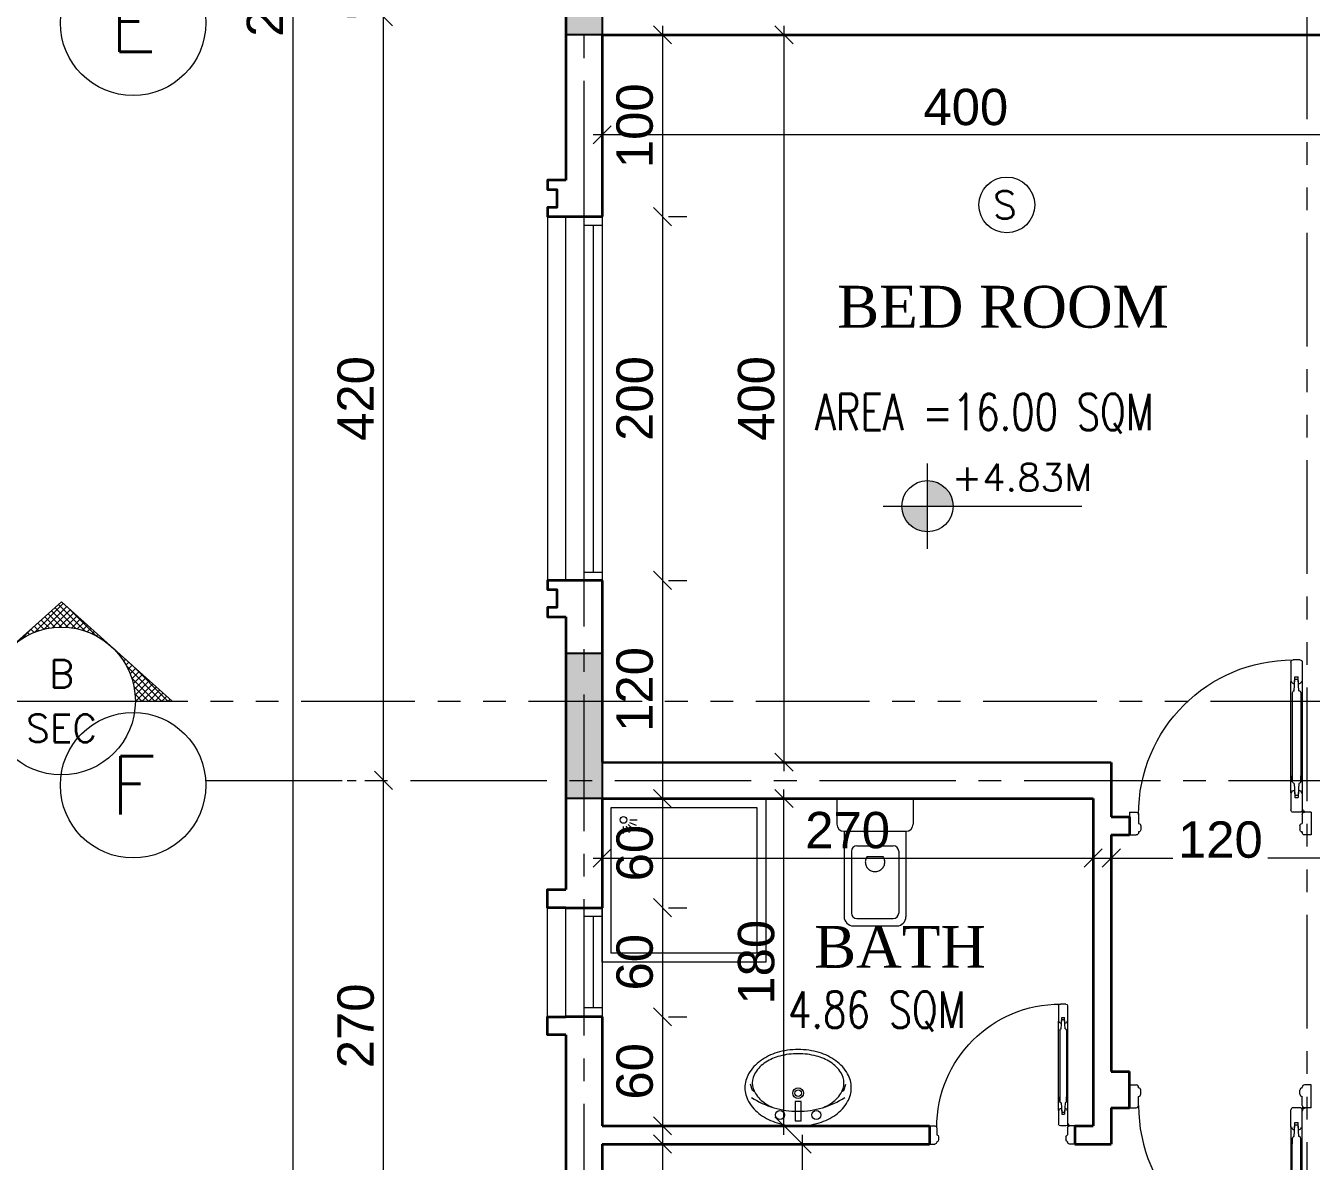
# Model space of a CAD drawing. Header units: millimetres. Extents: x -11627 to -10952, y 10244 to 10588.
# Drawn here: x -11324.78 to -11317.71, y 10454.83 to 10461.08 of the extents above; entities that cross this region are included whole.
import ezdxf
from ezdxf.enums import TextEntityAlignment as Align

# ---------------------------------------------------------------- set-up
doc = ezdxf.new("R2010")
doc.units = ezdxf.units.MM
doc.header["$PDMODE"] = 35
for name, pattern in [('DOT', [0.25, 0, -0.25]), ('GROUND FLOOR XREF - option 3$0$FATHER FR$0$CENTER2', [1.125, 0.75, -0.125, 0.125, -0.125]), ('PHANTOM2', [1.25, 0.625, -0.125, 0.125, -0.125, 0.125, -0.125])]:
    doc.linetypes.add(name, pattern=pattern)
doc.layers.get('0').update_dxf_attribs({"lineweight": 5})
doc.layers.get('DEFPOINTS').update_dxf_attribs({"lineweight": 5})
for name, color, linetype, lineweight in [('A-AXIS LINE', 8, 'GROUND FLOOR XREF - option 3$0$FATHER FR$0$CENTER2', 0), ('A-AXIS TEXT', 54, 'Continuous', 9), ('A-GEN DIMS INTERNAL', 86, 'Continuous', 5), ('A-LEVEL TAG', 23, 'Continuous', 9), ('A-TEXT', 3, 'Continuous', 13), ('CIRCLE', 57, 'Continuous', 5), ('DIM IN', 191, 'Continuous', 5), ('DOORS', 30, 'Continuous', 9), ('FIRE', 2, 'Continuous', 5), ('S-COL HATCH', 5, 'Continuous', 15), ('SANIT', 241, 'Continuous', 0), ('SECTION', 3, 'PHANTOM2', 5), ('SYMBOLS LEVEL', 233, 'Continuous', 5), ('text1', 32, 'Continuous', 9), ('WALLS', 4, 'Continuous', 35), ('Window', 57, 'Continuous', 13)]:
    doc.layers.add(name, color=color, linetype=linetype, lineweight=lineweight)
for name, color, linetype in [('A-SECTION LINE', 230, 'GROUND FLOOR XREF - option 3$0$FATHER FR$0$CENTER2'), ('CivilDefense', 2, 'Continuous'), ('col1', 6, 'Continuous')]:
    doc.layers.add(name, color=color, linetype=linetype)
doc.styles.add('Axis-Circle', font='ROMANS.shx', dxfattribs={"height": 0.4})
doc.styles.add('GROUND FLOOR XREF - option 3$0$STYLE1', font='arial.ttf', dxfattribs={"height": 0.2})
doc.styles.add('ROMANS', font='romans.shx', dxfattribs={"width": 0.85})
doc.styles.add('Section-Numbers', font='ROMANS.shx', dxfattribs={"height": 0.1875})
doc.styles.add('SIMPLEX', font='romans.shx', dxfattribs={"width": 0.75})
doc.styles.add('STYLE2', font='times.ttf', dxfattribs={"height": 0.25})
doc.styles.add('T20-200', font='ROMANS.SHX', dxfattribs={"height": 0.4})
doc.dimstyles.new('DIM 100', dxfattribs={"dimtxt": 0.2, "dimasz": 0.1, "dimexe": 0.15, "dimexo": 0.2, "dimgap": 0.05, "dimtad": 1, "dimdec": 0, "dimlfac": 100, "dimzin": 1, "dimdsep": 46, "dimtxsty": 'GROUND FLOOR XREF - option 3$0$STYLE1', "dimblk": 'OBLIQUE', "dimcen": 0.02, "dimdle": 0.05, "dimclrd": 256, "dimclre": 6, "dimclrt": 3, "dimadec": 1, "dimazin": 0, "dimtfac": 0.9, "dimtdec": 0, "dimtix": 1, "dimtofl": 0, "dimtmove": 2, "dimatfit": 3, "dimldrblk": 'ARCHTICK', "dimfxl": 1, "dimtolj": 1, "dimtzin": 12, "dimlwd": -1, "dimlwe": -1, "dimarcsym": 0})

# ---------------------------------------------------------------- blocks, each defined once
blk = doc.blocks.new('_Oblique')
at = {"color": 0, "linetype": 'ByBlock', "lineweight": -2}
blk.add_line((-0.5, -0.5), (0.5, 0.5), dxfattribs=at)
blk = doc.blocks.new('*D1030')
at = {"layer": 'A-GEN DIMS INTERNAL', "transparency": 16777216}
blk.add_line((-11320.5061, 10454.9756), (-11320.5061, 10450.3756), dxfattribs=at)
at = {"layer": 'A-GEN DIMS INTERNAL', "color": 6, "linetype": 'DOT', "transparency": 16777216}
for p, q in [((-11321.2311, 10454.9256), (-11320.3561, 10454.9256)), ((-11321.7061, 10450.4256), (-11320.3561, 10450.4256))]:
    blk.add_line(p, q, dxfattribs=at)
at = {"layer": 'DEFPOINTS', "color": 0, "transparency": 16777216}
for p in [(-11321.4311, 10454.9256), (-11321.9061, 10450.4256), (-11320.5061, 10450.4256)]:
    blk.add_point(p, dxfattribs=at)
at = {"layer": 'A-GEN DIMS INTERNAL', "transparency": 16777216, "xscale": 0.1, "yscale": 0.1, "zscale": 0.1}
for p, rotation in [((-11320.5061, 10454.9256), 90), ((-11320.5061, 10450.4256), 270)]:
    blk.add_blockref('_Oblique', p, dxfattribs=dict(at, rotation=rotation))
at = {"layer": 'A-GEN DIMS INTERNAL', "color": 3, "transparency": 16777216, "insert": (-11320.6582, 10452.6756), "char_height": 0.2, "attachment_point": 5, "rotation": 90, "style": 'GROUND FLOOR XREF - option 3$0$STYLE1'}
blk.add_mtext('\\A1;450', dxfattribs=at)
blk = doc.blocks.new('_ArchTick')
at = {"color": 0, "linetype": 'ByBlock', "const_width": 0.15}
blk.add_lwpolyline([(-0.5, -0.5), (0.5, 0.5)], dxfattribs=at)
blk = doc.blocks.new('D-P-10-80')
at = {"color": 0}
for p, q in [((0.04, 0.76), (0.04, 0.6753)), ((0.05, 0.77), (0.08, 0.77)), ((0.09, 0.76), (0.09, 0.6753)), ((0.0542, 0.6339), (0.0577, 0.6853)), ((0.0559, 0.6657), (0.0578, 0.6953)), ((0.0723, 0.6853), (0.0577, 0.6853)), ((0.0722, 0.6953), (0.0578, 0.6953)), ((0.0741, 0.6657), (0.0722, 0.6953)), ((0.0758, 0.6339), (0.0723, 0.6853)), ((0.043, 0.6753), (0.04, 0.6753)), ((0.04, 0.6753), (0.04, 0.1853)), ((0.0462, 0.6273), (0.0462, 0.2333)), ((0.0477, 0.6273), (0.0462, 0.6273)), ((0.0823, 0.6273), (0.0837, 0.6273)), ((0.0837, 0.6273), (0.0837, 0.2333)), ((0.087, 0.6753), (0.09, 0.6753)), ((0.09, 0.1853), (0.09, 0.6753)), ((0.0462, 0.2333), (0.0462, 0.2594)), ((0.0477, 0.2333), (0.0462, 0.2333)), ((0.0542, 0.2267), (0.0577, 0.1753)), ((0.0758, 0.2267), (0.0723, 0.1753)), ((0.0823, 0.2333), (0.0837, 0.2333)), ((0.0837, 0.2333), (0.0837, 0.2594)), ((0.043, 0.1853), (0.04, 0.1853)), ((0.04, 0.1853), (0.04, 0.11)), ((0.0559, 0.1949), (0.0578, 0.1653)), ((0.0723, 0.1753), (0.0577, 0.1753)), ((0.0741, 0.1949), (0.0722, 0.1653)), ((0.087, 0.1853), (0.09, 0.1853)), ((0.09, 0.1853), (0.09, 0.11)), ((0.0722, 0.1653), (0.0578, 0.1653)), ((0, 0.1), (0.03, 0.1)), ((0, 0.1), (0, 0)), ((0.0275, 0.1015), (0.0275, 0.101)), ((0.0285, 0.1025), (0.0365, 0.1025)), ((0.0285, 0.1), (0.0375, 0.1)), ((0.0332, 0.1025), (0.0355, 0.1025)), ((0.0365, 0.1025), (0.0348, 0.1025)), ((0.0375, 0.1115), (0.0375, 0.1035)), ((0.0375, 0.1045), (0.0375, 0.1035)), ((0.0418, 0.1025), (0.0375, 0.1025)), ((0.0375, 0.1025), (0.0375, 0.0981)), ((0.0385, 0.1125), (0.039, 0.1125)), ((0.04, 0.1115), (0.04, 0.1025)), ((0.04, 0.09), (0.04, 0.05)), ((0.05, 0.1), (0.08, 0.1)), ((0.76, 0.09), (0.76, 0.05)), ((0.8, 0.1), (0.77, 0.1)), ((0.8, 0.1), (0.8, 0)), ((0, 0), (0.03, 0)), ((0.04, 0.05), (0.04, 0.05)), ((0.04, 0.013), (0.04, 0.01)), ((0.05, 0.04), (0.05, 0.023)), ((0.75, 0.04), (0.75, 0.023)), ((0.76, 0.05), (0.76, 0.05)), ((0.76, 0.013), (0.76, 0.01)), ((0.8, 0), (0.77, 0))]:
    blk.add_line(p, q, dxfattribs=at)
for radius in [0.00367, 0.00201]:
    blk.add_circle((0.0375, 0.1025), radius, dxfattribs=at)
for centre, radius, start, end in [((0.05, 0.76), 0.01, 90, 180), ((0.08, 0.76), 0.01, 0, 90), ((0.08, 0.09), 0.68, 0, 90), ((0.053, 0.6753), 0.01, 180, 286.6378), ((0.0542, 0.6273), 0.00659, 89.3814, 180.0004), ((0.077, 0.6753), 0.01, 253.3622, 0), ((0.0757, 0.6273), 0.00659, 359.9999, 90.6186), ((0.0542, 0.2333), 0.00659, 179.9996, 270.6186), ((0.0757, 0.2333), 0.00659, 269.3814, 0.0001), ((0.053, 0.1853), 0.01, 73.3622, 180), ((0.077, 0.1853), 0.01, 0, 106.6378), ((0.0285, 0.1015), 0.001, 90, 180), ((0.0285, 0.101), 0.001, 180, 270), ((0.03, 0.09), 0.01, 0, 90), ((0.0365, 0.1035), 0.001, 270, 0), ((0.0385, 0.1115), 0.001, 90, 180), ((0.0375, 0.1025), 0.0025, 270, 0), ((0.039, 0.1115), 0.001, 0, 90), ((0.05, 0.11), 0.01, 180, 270), ((0.08, 0.11), 0.01, 270, 0), ((0.77, 0.09), 0.01, 90, 180), ((0.03, 0.01), 0.01, 270, 0), ((0.04, 0.04), 0.01, 0, 90), ((0.04, 0.023), 0.01, 270, 0), ((0.76, 0.04), 0.01, 90, 180), ((0.76, 0.023), 0.01, 180, 270), ((0.77, 0.01), 0.01, 180, 270)]:
    blk.add_arc(centre, radius, start, end, dxfattribs=at)
blk = doc.blocks.new('*D1037')
at = {"layer": 'A-GEN DIMS INTERNAL', "transparency": 16777216}
blk.add_line((-11320.6061, 10454.9756), (-11320.6061, 10456.8756), dxfattribs=at)
at = {"layer": 'A-GEN DIMS INTERNAL', "color": 6, "linetype": 'DOT', "transparency": 16777216}
for p, q in [((-11320.8061, 10456.8256), (-11320.7561, 10456.8256)), ((-11320.8061, 10455.0256), (-11320.7561, 10455.0256))]:
    blk.add_line(p, q, dxfattribs=at)
at = {"layer": 'DEFPOINTS', "color": 0, "transparency": 16777216}
for p in [(-11320.6061, 10456.8256), (-11320.6061, 10456.8256), (-11320.6061, 10455.0256)]:
    blk.add_point(p, dxfattribs=at)
at = {"layer": 'A-GEN DIMS INTERNAL', "transparency": 16777216, "xscale": 0.1, "yscale": 0.1, "zscale": 0.1}
for p, rotation in [((-11320.6061, 10456.8256), 90), ((-11320.6061, 10455.0256), 270)]:
    blk.add_blockref('_Oblique', p, dxfattribs=dict(at, rotation=rotation))
at = {"layer": 'A-GEN DIMS INTERNAL', "color": 3, "transparency": 16777216, "insert": (-11320.7582, 10455.9256), "char_height": 0.2, "attachment_point": 5, "rotation": 90, "style": 'GROUND FLOOR XREF - option 3$0$STYLE1'}
blk.add_mtext('\\A1;180', dxfattribs=at)
blk = doc.blocks.new('*D1038')
at = {"layer": 'A-GEN DIMS INTERNAL', "transparency": 16777216}
blk.add_line((-11321.6561, 10456.4987), (-11318.8561, 10456.4987), dxfattribs=at)
at = {"layer": 'A-GEN DIMS INTERNAL', "color": 6, "linetype": 'DOT', "transparency": 16777216}
for p, q in [((-11321.6061, 10456.3661), (-11321.6061, 10456.3487)), ((-11318.9061, 10456.3661), (-11318.9061, 10456.3487))]:
    blk.add_line(p, q, dxfattribs=at)
at = {"layer": 'DEFPOINTS', "color": 0, "transparency": 16777216}
for p in [(-11321.6061, 10456.5661), (-11318.9061, 10456.5661), (-11318.9061, 10456.4987)]:
    blk.add_point(p, dxfattribs=at)
at = {"layer": 'A-GEN DIMS INTERNAL', "transparency": 16777216, "xscale": 0.1, "yscale": 0.1, "zscale": 0.1, "rotation": 180}
blk.add_blockref('_Oblique', (-11321.6061, 10456.4987), dxfattribs=at)
at = {"layer": 'A-GEN DIMS INTERNAL', "transparency": 16777216, "xscale": 0.1, "yscale": 0.1, "zscale": 0.1}
blk.add_blockref('_Oblique', (-11318.9061, 10456.4987), dxfattribs=at)
at = {"layer": 'A-GEN DIMS INTERNAL', "color": 3, "transparency": 16777216, "insert": (-11320.2561, 10456.6509), "char_height": 0.2, "attachment_point": 5, "style": 'GROUND FLOOR XREF - option 3$0$STYLE1'}
blk.add_mtext('\\A1;270', dxfattribs=at)
blk = doc.blocks.new('A$C29A4714D')
at = {"layer": 'SYMBOLS LEVEL'}
for p, q in [((-0.21, 0), (-0.21, -0.14)), ((-0.21, 0), (0.21, 0)), ((0.21, 0), (0.21, -0.14)), ((-0.17, -0.18), (0.17, -0.18)), ((-0.17, -0.18), (-0.17, -0.65)), ((0.17, -0.18), (0.17, -0.65)), ((-0.1, -0.26), (0.1, -0.26)), ((-0.13, -0.29), (-0.13, -0.63)), ((-0.0439, -0.3185), (0.0439, -0.3185)), ((0.13, -0.29), (0.13, -0.63)), ((-0.12, -0.7), (0.12, -0.7)), ((-0.1, -0.66), (0.1, -0.66))]:
    blk.add_line(p, q, dxfattribs=at)
blk.add_lwpolyline([(-0.0439, -0.3185, 0.054167), (-0.0494, -0.3285, 0.099427), (-0.0535, -0.3488, 0.099427), (-0.0494, -0.369, 0.098874), (-0.0378, -0.3862, 0.098102), (-0.0205, -0.3977, 0.097563), (0, -0.4017, 0.097563), (0.0205, -0.3977, 0.098102), (0.0378, -0.3862, 0.098874), (0.0494, -0.369, 0.099427), (0.0535, -0.3488, 0.099427), (0.0494, -0.3285, 0.054167), (0.0439, -0.3185, 0.098102)], format="xyb", dxfattribs=at)
for centre, radius, start, end in [((-0.17, -0.14), 0.04, 180, 270), ((0.17, -0.14), 0.04, 270, 0), ((-0.1, -0.29), 0.03, 90, 180), ((0.1, -0.29), 0.03, 0, 90), ((-0.1, -0.63), 0.03, 180, 270), ((0.1, -0.63), 0.03, 270, 0), ((-0.12, -0.65), 0.05, 180, 270), ((0.12, -0.65), 0.05, 270, 0)]:
    blk.add_arc(centre, radius, start, end, dxfattribs=at)
blk = doc.blocks.new('A$C1227080D')
at = {"layer": 'SYMBOLS LEVEL'}
blk.add_lwpolyline([(0.2925, 0.21, 0.131574), (0.272, 0.2865, 0.10661), (0.2068, 0.3585, 0.083598), (0.1157, 0.4032, 0.07239), (0, 0.42, 0.07239), (-0.1157, 0.4032, 0.083598), (-0.2068, 0.3585, 0.10661), (-0.272, 0.2865, 0.131574), (-0.2925, 0.21, 0.131574), (-0.272, 0.1335, 0.10661), (-0.2068, 0.0615, 0.083598), (-0.1157, 0.0168, 0.07239), (0, 0, 0.07239), (0.1157, 0.0168, 0.083598), (0.2068, 0.0615, 0.10661), (0.272, 0.1335, 0.131574)], format="xyb", close=True, dxfattribs=at)
for points in [[(0.1391, 0.1014, 0.040392), (0.1783, 0.1222, 0.107175), (0.2351, 0.1787, 0.144796), (0.2521, 0.2361, 0.144796), (0.2351, 0.2935, 0.107175), (0.1783, 0.35, 0.077612), (0.1006, 0.384, 0.064769), (0, 0.3971, 0.064769), (-0.1006, 0.384, 0.077612), (-0.1783, 0.35, 0.107175), (-0.2351, 0.2935, 0.144796), (-0.2521, 0.2361, 0.144796), (-0.2351, 0.1787, 0.107175), (-0.1783, 0.1222, 0.040392), (-0.1391, 0.1014, 0.064769)], [(-0.2565, 0.1567, 0.147437), (0, 0.0807, 0.147437), (0.2565, 0.1567)]]:
    blk.add_lwpolyline(points, format="xyb", dxfattribs=at)
for points in [[(-0.241, 0.1891), (-0.2508, 0.1945), (-0.2625, 0.2296)], [(0.241, 0.1891), (0.2508, 0.1945), (0.2625, 0.2296)]]:
    blk.add_lwpolyline(points, dxfattribs=at)
blk.add_lwpolyline([(-0.0171, 0.1345), (-0.0171, 0.0278), (0.0171, 0.0278), (0.0171, 0.1345)], close=True, dxfattribs=at)
for centre, radius in [((0, 0.18), 0.0297), ((0, 0.18), 0.018), ((-0.1, 0.06), 0.0251), ((0.1, 0.06), 0.0251)]:
    blk.add_circle(centre, radius, dxfattribs=at)
blk = doc.blocks.new('*D1052')
at = {"layer": 'A-GEN DIMS INTERNAL', "transparency": 16777216}
blk.add_line((-11321.2742, 10456.8756), (-11321.2742, 10456.1756), dxfattribs=at)
at = {"layer": 'A-GEN DIMS INTERNAL', "color": 6, "linetype": 'DOT', "transparency": 16777216}
for p, q in [((-11321.2407, 10456.8256), (-11321.1242, 10456.8256)), ((-11321.2407, 10456.2256), (-11321.1242, 10456.2256))]:
    blk.add_line(p, q, dxfattribs=at)
at = {"layer": 'DEFPOINTS', "color": 0, "transparency": 16777216}
for p in [(-11321.4407, 10456.8256), (-11321.4407, 10456.2256), (-11321.2742, 10456.2256)]:
    blk.add_point(p, dxfattribs=at)
at = {"layer": 'A-GEN DIMS INTERNAL', "transparency": 16777216, "xscale": 0.1, "yscale": 0.1, "zscale": 0.1}
for p, rotation in [((-11321.2742, 10456.8256), 90), ((-11321.2742, 10456.2256), 270)]:
    blk.add_blockref('_Oblique', p, dxfattribs=dict(at, rotation=rotation))
at = {"layer": 'A-GEN DIMS INTERNAL', "color": 3, "transparency": 16777216, "insert": (-11321.4263, 10456.5256), "char_height": 0.2, "attachment_point": 5, "rotation": 90, "style": 'GROUND FLOOR XREF - option 3$0$STYLE1'}
blk.add_mtext('\\A1;60', dxfattribs=at)
blk = doc.blocks.new('*D1053')
at = {"layer": 'A-GEN DIMS INTERNAL', "transparency": 16777216}
blk.add_line((-11321.2742, 10456.2756), (-11321.2742, 10455.5756), dxfattribs=at)
at = {"layer": 'A-GEN DIMS INTERNAL', "color": 6, "linetype": 'DOT', "transparency": 16777216}
for p, q in [((-11321.2407, 10456.2256), (-11321.1242, 10456.2256)), ((-11321.2407, 10455.6256), (-11321.1242, 10455.6256))]:
    blk.add_line(p, q, dxfattribs=at)
at = {"layer": 'DEFPOINTS', "color": 0, "transparency": 16777216}
for p in [(-11321.4407, 10456.2256), (-11321.4407, 10455.6256), (-11321.2742, 10455.6256)]:
    blk.add_point(p, dxfattribs=at)
at = {"layer": 'A-GEN DIMS INTERNAL', "transparency": 16777216, "xscale": 0.1, "yscale": 0.1, "zscale": 0.1}
for p, rotation in [((-11321.2742, 10456.2256), 90), ((-11321.2742, 10455.6256), 270)]:
    blk.add_blockref('_Oblique', p, dxfattribs=dict(at, rotation=rotation))
at = {"layer": 'A-GEN DIMS INTERNAL', "color": 3, "transparency": 16777216, "insert": (-11321.4263, 10455.9256), "char_height": 0.2, "attachment_point": 5, "rotation": 90, "style": 'GROUND FLOOR XREF - option 3$0$STYLE1'}
blk.add_mtext('\\A1;60', dxfattribs=at)
blk = doc.blocks.new('*D1054')
at = {"layer": 'A-GEN DIMS INTERNAL', "transparency": 16777216}
blk.add_line((-11321.2742, 10455.6756), (-11321.2742, 10454.9756), dxfattribs=at)
at = {"layer": 'A-GEN DIMS INTERNAL', "color": 6, "linetype": 'DOT', "transparency": 16777216}
for p, q in [((-11321.2407, 10455.6256), (-11321.1242, 10455.6256)), ((-11321.2407, 10455.0256), (-11321.1242, 10455.0256))]:
    blk.add_line(p, q, dxfattribs=at)
at = {"layer": 'DEFPOINTS', "color": 0, "transparency": 16777216}
for p in [(-11321.4407, 10455.6256), (-11321.4407, 10455.0256), (-11321.2742, 10455.0256)]:
    blk.add_point(p, dxfattribs=at)
at = {"layer": 'A-GEN DIMS INTERNAL', "transparency": 16777216, "xscale": 0.1, "yscale": 0.1, "zscale": 0.1}
for p, rotation in [((-11321.2742, 10455.6256), 90), ((-11321.2742, 10455.0256), 270)]:
    blk.add_blockref('_Oblique', p, dxfattribs=dict(at, rotation=rotation))
at = {"layer": 'A-GEN DIMS INTERNAL', "color": 3, "transparency": 16777216, "insert": (-11321.4263, 10455.3256), "char_height": 0.2, "attachment_point": 5, "rotation": 90, "style": 'GROUND FLOOR XREF - option 3$0$STYLE1'}
blk.add_mtext('\\A1;60', dxfattribs=at)
blk = doc.blocks.new('*D1055')
at = {"layer": 'A-GEN DIMS INTERNAL', "transparency": 16777216}
blk.add_line((-11321.2742, 10454.9756), (-11321.2742, 10450.3769), dxfattribs=at)
at = {"layer": 'A-GEN DIMS INTERNAL', "color": 6, "linetype": 'DOT', "transparency": 16777216}
for p, q in [((-11321.2407, 10454.9256), (-11321.1242, 10454.9256)), ((-11321.4061, 10450.4269), (-11321.1242, 10450.4269))]:
    blk.add_line(p, q, dxfattribs=at)
at = {"layer": 'DEFPOINTS', "color": 0, "transparency": 16777216}
for p in [(-11321.4407, 10454.9256), (-11321.6061, 10450.4269), (-11321.2742, 10450.4269)]:
    blk.add_point(p, dxfattribs=at)
at = {"layer": 'A-GEN DIMS INTERNAL', "transparency": 16777216, "xscale": 0.1, "yscale": 0.1, "zscale": 0.1}
for p, rotation in [((-11321.2742, 10454.9256), 90), ((-11321.2742, 10450.4269), 270)]:
    blk.add_blockref('_Oblique', p, dxfattribs=dict(at, rotation=rotation))
at = {"layer": 'A-GEN DIMS INTERNAL', "color": 3, "transparency": 16777216, "insert": (-11321.4263, 10452.6762), "char_height": 0.2, "attachment_point": 5, "rotation": 90, "style": 'GROUND FLOOR XREF - option 3$0$STYLE1'}
blk.add_mtext('\\A1;450', dxfattribs=at)
blk = doc.blocks.new('*D1072')
at = {"layer": 'A-GEN DIMS INTERNAL', "transparency": 16777216}
blk.add_line((-11320.6061, 10461.0756), (-11320.6061, 10456.9756), dxfattribs=at)
at = {"layer": 'A-GEN DIMS INTERNAL', "color": 6, "linetype": 'DOT', "transparency": 16777216}
for p, q in [((-11320.6595, 10461.0256), (-11320.4561, 10461.0256)), ((-11320.6595, 10457.0256), (-11320.4561, 10457.0256))]:
    blk.add_line(p, q, dxfattribs=at)
at = {"layer": 'DEFPOINTS', "color": 0, "transparency": 16777216}
for p in [(-11320.8595, 10461.0256), (-11320.8595, 10457.0256), (-11320.6061, 10457.0256)]:
    blk.add_point(p, dxfattribs=at)
at = {"layer": 'A-GEN DIMS INTERNAL', "transparency": 16777216, "xscale": 0.1, "yscale": 0.1, "zscale": 0.1}
for p, rotation in [((-11320.6061, 10461.0256), 90), ((-11320.6061, 10457.0256), 270)]:
    blk.add_blockref('_Oblique', p, dxfattribs=dict(at, rotation=rotation))
at = {"layer": 'A-GEN DIMS INTERNAL', "color": 3, "transparency": 16777216, "insert": (-11320.7582, 10459.0256), "char_height": 0.2, "attachment_point": 5, "rotation": 90, "style": 'GROUND FLOOR XREF - option 3$0$STYLE1'}
blk.add_mtext('\\A1;400', dxfattribs=at)
blk = doc.blocks.new('*D1074')
at = {"layer": 'A-GEN DIMS INTERNAL', "color": 6, "linetype": 'DOT', "transparency": 16777216}
for p, q in [((-11318.8061, 10456.4561), (-11318.8061, 10456.6487)), ((-11317.6061, 10456.3756), (-11317.6061, 10456.6487))]:
    blk.add_line(p, q, dxfattribs=at)
at = {"layer": 'A-GEN DIMS INTERNAL', "transparency": 16777216}
for p, q in [((-11318.8561, 10456.4987), (-11318.4673, 10456.4987)), ((-11317.5561, 10456.4987), (-11317.9449, 10456.4987))]:
    blk.add_line(p, q, dxfattribs=at)
at = {"layer": 'DEFPOINTS', "color": 0, "transparency": 16777216}
for p in [(-11317.6061, 10456.4987), (-11318.8061, 10456.2561), (-11317.6061, 10456.1756)]:
    blk.add_point(p, dxfattribs=at)
at = {"layer": 'A-GEN DIMS INTERNAL', "transparency": 16777216, "xscale": 0.1, "yscale": 0.1, "zscale": 0.1, "rotation": 180}
blk.add_blockref('_Oblique', (-11318.8061, 10456.4987), dxfattribs=at)
at = {"layer": 'A-GEN DIMS INTERNAL', "transparency": 16777216, "xscale": 0.1, "yscale": 0.1, "zscale": 0.1}
blk.add_blockref('_Oblique', (-11317.6061, 10456.4987), dxfattribs=at)
at = {"layer": 'A-GEN DIMS INTERNAL', "color": 3, "transparency": 16777216, "insert": (-11318.2061, 10456.5987), "char_height": 0.2, "attachment_point": 5, "style": 'GROUND FLOOR XREF - option 3$0$STYLE1'}
blk.add_mtext('\\A1;120', dxfattribs=at)
blk = doc.blocks.new('*D1078')
at = {"layer": 'A-GEN DIMS INTERNAL', "color": 6, "linetype": 'DOT', "transparency": 16777216}
for p, q in [((-11321.6061, 10460.8256), (-11321.6061, 10460.3252)), ((-11317.6061, 10460.8256), (-11317.6061, 10460.3252))]:
    blk.add_line(p, q, dxfattribs=at)
at = {"layer": 'A-GEN DIMS INTERNAL', "transparency": 16777216}
blk.add_line((-11317.5561, 10460.4752), (-11321.6561, 10460.4752), dxfattribs=at)
at = {"layer": 'DEFPOINTS', "color": 0, "transparency": 16777216}
for p in [(-11321.6061, 10461.0256), (-11317.6061, 10461.0256), (-11321.6061, 10460.4752)]:
    blk.add_point(p, dxfattribs=at)
at = {"layer": 'A-GEN DIMS INTERNAL', "transparency": 16777216, "xscale": 0.1, "yscale": 0.1, "zscale": 0.1, "rotation": 180}
blk.add_blockref('_Oblique', (-11321.6061, 10460.4752), dxfattribs=at)
at = {"layer": 'A-GEN DIMS INTERNAL', "transparency": 16777216, "xscale": 0.1, "yscale": 0.1, "zscale": 0.1}
blk.add_blockref('_Oblique', (-11317.6061, 10460.4752), dxfattribs=at)
at = {"layer": 'A-GEN DIMS INTERNAL', "color": 3, "transparency": 16777216, "insert": (-11319.6061, 10460.6273), "char_height": 0.2, "attachment_point": 5, "style": 'GROUND FLOOR XREF - option 3$0$STYLE1'}
blk.add_mtext('\\A1;400', dxfattribs=at)
blk = doc.blocks.new('*D1083')
at = {"layer": 'A-GEN DIMS INTERNAL', "transparency": 16777216}
blk.add_line((-11321.2742, 10461.0756), (-11321.2742, 10459.9756), dxfattribs=at)
at = {"layer": 'A-GEN DIMS INTERNAL', "color": 6, "linetype": 'DOT', "transparency": 16777216}
for p, q in [((-11321.2407, 10461.0256), (-11321.1242, 10461.0256)), ((-11321.2407, 10460.0256), (-11321.1242, 10460.0256))]:
    blk.add_line(p, q, dxfattribs=at)
at = {"layer": 'DEFPOINTS', "color": 0, "transparency": 16777216}
for p in [(-11321.4407, 10461.0256), (-11321.4407, 10460.0256), (-11321.2742, 10460.0256)]:
    blk.add_point(p, dxfattribs=at)
at = {"layer": 'A-GEN DIMS INTERNAL', "transparency": 16777216, "xscale": 0.1, "yscale": 0.1, "zscale": 0.1}
for p, rotation in [((-11321.2742, 10461.0256), 90), ((-11321.2742, 10460.0256), 270)]:
    blk.add_blockref('_Oblique', p, dxfattribs=dict(at, rotation=rotation))
at = {"layer": 'A-GEN DIMS INTERNAL', "color": 3, "transparency": 16777216, "insert": (-11321.4263, 10460.5256), "char_height": 0.2, "attachment_point": 5, "rotation": 90, "style": 'GROUND FLOOR XREF - option 3$0$STYLE1'}
blk.add_mtext('\\A1;100', dxfattribs=at)
blk = doc.blocks.new('*D1084')
at = {"layer": 'A-GEN DIMS INTERNAL', "transparency": 16777216}
blk.add_line((-11321.2742, 10460.0756), (-11321.2742, 10457.9756), dxfattribs=at)
at = {"layer": 'A-GEN DIMS INTERNAL', "color": 6, "linetype": 'DOT', "transparency": 16777216}
for p, q in [((-11321.2407, 10460.0256), (-11321.1242, 10460.0256)), ((-11321.2407, 10458.0256), (-11321.1242, 10458.0256))]:
    blk.add_line(p, q, dxfattribs=at)
at = {"layer": 'DEFPOINTS', "color": 0, "transparency": 16777216}
for p in [(-11321.4407, 10460.0256), (-11321.4407, 10458.0256), (-11321.2742, 10458.0256)]:
    blk.add_point(p, dxfattribs=at)
at = {"layer": 'A-GEN DIMS INTERNAL', "transparency": 16777216, "xscale": 0.1, "yscale": 0.1, "zscale": 0.1}
for p, rotation in [((-11321.2742, 10460.0256), 90), ((-11321.2742, 10458.0256), 270)]:
    blk.add_blockref('_Oblique', p, dxfattribs=dict(at, rotation=rotation))
at = {"layer": 'A-GEN DIMS INTERNAL', "color": 3, "transparency": 16777216, "insert": (-11321.4263, 10459.0256), "char_height": 0.2, "attachment_point": 5, "rotation": 90, "style": 'GROUND FLOOR XREF - option 3$0$STYLE1'}
blk.add_mtext('\\A1;200', dxfattribs=at)
blk = doc.blocks.new('*D1085')
at = {"layer": 'A-GEN DIMS INTERNAL', "transparency": 16777216}
blk.add_line((-11321.2742, 10458.0756), (-11321.2742, 10456.7756), dxfattribs=at)
at = {"layer": 'A-GEN DIMS INTERNAL', "color": 6, "linetype": 'DOT', "transparency": 16777216}
for p, q in [((-11321.2407, 10458.0256), (-11321.1242, 10458.0256)), ((-11321.2407, 10456.8256), (-11321.1242, 10456.8256))]:
    blk.add_line(p, q, dxfattribs=at)
at = {"layer": 'DEFPOINTS', "color": 0, "transparency": 16777216}
for p in [(-11321.4407, 10458.0256), (-11321.4407, 10456.8256), (-11321.2742, 10456.8256)]:
    blk.add_point(p, dxfattribs=at)
at = {"layer": 'A-GEN DIMS INTERNAL', "transparency": 16777216, "xscale": 0.1, "yscale": 0.1, "zscale": 0.1}
for p, rotation in [((-11321.2742, 10458.0256), 90), ((-11321.2742, 10456.8256), 270)]:
    blk.add_blockref('_Oblique', p, dxfattribs=dict(at, rotation=rotation))
at = {"layer": 'A-GEN DIMS INTERNAL', "color": 3, "transparency": 16777216, "insert": (-11321.4263, 10457.4256), "char_height": 0.2, "attachment_point": 5, "rotation": 90, "style": 'GROUND FLOOR XREF - option 3$0$STYLE1'}
blk.add_mtext('\\A1;120', dxfattribs=at)
blk = doc.blocks.new('Axis-Circle')
at = {"color": 0}
blk.add_circle((0, 0), 0.4, dxfattribs=at)
at = {"color": 4, "style": 'Axis-Circle'}
blk.add_attdef('NO', text='', height=0.32, dxfattribs=at).set_placement((0, 0), align=Align.MIDDLE_CENTER)
blk = doc.blocks.new('*D673')
at = {"layer": 'A-GEN DIMS INTERNAL', "color": 6, "linetype": 'DOT', "transparency": 16777216}
for p, q in [((-11396.4867, 10472.4256), (-11397.9378, 10472.4256)), ((-11396.4867, 10450.2256), (-11397.9378, 10450.2256))]:
    blk.add_line(p, q, dxfattribs=at)
at = {"layer": 'A-GEN DIMS INTERNAL', "transparency": 16777216}
blk.add_line((-11397.7878, 10472.4756), (-11397.7878, 10450.1756), dxfattribs=at)
at = {"layer": 'DEFPOINTS', "color": 0, "transparency": 16777216}
for p in [(-11396.2867, 10472.4256), (-11397.7878, 10450.2256), (-11396.2867, 10450.2256)]:
    blk.add_point(p, dxfattribs=at)
at = {"layer": 'A-GEN DIMS INTERNAL', "transparency": 16777216, "xscale": 0.1, "yscale": 0.1, "zscale": 0.1}
for p, rotation in [((-11397.7878, 10472.4256), 90), ((-11397.7878, 10450.2256), 270)]:
    blk.add_blockref('_Oblique', p, dxfattribs=dict(at, rotation=rotation))
at = {"layer": 'A-GEN DIMS INTERNAL', "color": 3, "transparency": 16777216, "insert": (-11397.9399, 10461.3256), "char_height": 0.2, "attachment_point": 5, "rotation": 90, "style": 'GROUND FLOOR XREF - option 3$0$STYLE1'}
blk.add_mtext('\\A1;2220', dxfattribs=at)
blk = doc.blocks.new('*D675')
at = {"layer": 'A-GEN DIMS INTERNAL', "transparency": 16777216}
blk.add_line((-11397.2893, 10454.1756), (-11397.2893, 10456.9756), dxfattribs=at)
at = {"layer": 'A-GEN DIMS INTERNAL', "color": 6, "linetype": 'DOT', "transparency": 16777216}
for p, q in [((-11397.4893, 10456.9256), (-11397.4393, 10456.9256)), ((-11397.4893, 10454.2256), (-11397.4393, 10454.2256))]:
    blk.add_line(p, q, dxfattribs=at)
at = {"layer": 'DEFPOINTS', "color": 0, "transparency": 16777216}
for p in [(-11397.2893, 10456.9256), (-11397.2893, 10456.9256), (-11397.2893, 10454.2256)]:
    blk.add_point(p, dxfattribs=at)
at = {"layer": 'A-GEN DIMS INTERNAL', "transparency": 16777216, "xscale": 0.1, "yscale": 0.1, "zscale": 0.1}
for p, rotation in [((-11397.2893, 10456.9256), 90), ((-11397.2893, 10454.2256), 270)]:
    blk.add_blockref('_Oblique', p, dxfattribs=dict(at, rotation=rotation))
at = {"layer": 'A-GEN DIMS INTERNAL', "color": 3, "transparency": 16777216, "insert": (-11397.4414, 10455.5756), "char_height": 0.2, "attachment_point": 5, "rotation": 90, "style": 'GROUND FLOOR XREF - option 3$0$STYLE1'}
blk.add_mtext('\\A1;270', dxfattribs=at)
blk = doc.blocks.new('*D676')
at = {"layer": 'A-GEN DIMS INTERNAL', "transparency": 16777216}
blk.add_line((-11397.2893, 10456.8756), (-11397.2893, 10461.1756), dxfattribs=at)
at = {"layer": 'A-GEN DIMS INTERNAL', "color": 6, "linetype": 'DOT', "transparency": 16777216}
for p, q in [((-11397.4893, 10461.1256), (-11397.4393, 10461.1256)), ((-11397.4893, 10456.9256), (-11397.4393, 10456.9256))]:
    blk.add_line(p, q, dxfattribs=at)
at = {"layer": 'DEFPOINTS', "color": 0, "transparency": 16777216}
for p in [(-11397.2893, 10461.1256), (-11397.2893, 10461.1256), (-11397.2893, 10456.9256)]:
    blk.add_point(p, dxfattribs=at)
at = {"layer": 'A-GEN DIMS INTERNAL', "transparency": 16777216, "xscale": 0.1, "yscale": 0.1, "zscale": 0.1}
for p, rotation in [((-11397.2893, 10461.1256), 90), ((-11397.2893, 10456.9256), 270)]:
    blk.add_blockref('_Oblique', p, dxfattribs=dict(at, rotation=rotation))
at = {"layer": 'A-GEN DIMS INTERNAL', "color": 3, "transparency": 16777216, "insert": (-11397.4414, 10459.0256), "char_height": 0.2, "attachment_point": 5, "rotation": 90, "style": 'GROUND FLOOR XREF - option 3$0$STYLE1'}
blk.add_mtext('\\A1;420', dxfattribs=at)
blk = doc.blocks.new('DDW')
at = {"layer": 'SYMBOLS LEVEL'}
h = blk.add_hatch(color=256, dxfattribs=at)
edge = h.paths.add_edge_path()
edge.add_line((-11621.43, 10035.1153), (-11621.43, 10034.9745))
edge.add_line((-11621.43, 10034.9745), (-11621.2892, 10034.9745))
edge.add_arc((-11621.43, 10034.9745), 0.1408, 0, 90)
edge = h.paths.add_edge_path()
edge.add_line((-11621.43, 10034.8337), (-11621.43, 10034.9745))
edge.add_line((-11621.43, 10034.9745), (-11621.5709, 10034.9745))
edge.add_arc((-11621.43, 10034.9745), 0.1408, 180, 270)
for p, q in [((-11621.43, 10034.7402), (-11621.43, 10035.2088)), ((-11621.6737, 10034.9745), (-11620.5802, 10034.9745))]:
    blk.add_line(p, q, dxfattribs=at)
blk.add_circle((-11621.43, 10034.9745), 0.1408, dxfattribs=at)
blk = doc.blocks.new('*X11')
at = {"color": 0}
for p, q in [((3.917, 7.806), (5.463, 9.352)), ((4.431, 7.966), (5.65, 9.185)), ((6.143, 7.999), (5.012, 9.13)), ((6.624, 7.872), (5.199, 9.297)), ((7.243, 7.607), (5.782, 9.068)), ((4.706, 8.022), (4.266, 8.462)), ((5.02, 8.061), (4.453, 8.629)), ((5.359, 8.076), (4.639, 8.796)), ((5.729, 8.059), (4.826, 8.963)), ((4.863, 8.045), (5.837, 9.019)), ((5.246, 8.074), (6.023, 8.852)), ((5.594, 8.069), (6.21, 8.685)), ((5.916, 8.038), (6.396, 8.518)), ((3.196, 7.439), (3.825, 8.068)), ((3.631, 7.682), (3.519, 7.794)), ((3.877, 7.79), (3.706, 7.961)), ((4.137, 7.884), (3.893, 8.128)), ((4.413, 7.962), (4.079, 8.295)), ((6.216, 7.984), (6.583, 8.351)), ((6.497, 7.912), (6.77, 8.184)), ((6.762, 7.823), (6.956, 8.017)), ((7.013, 7.72), (7.143, 7.85)), ((7.249, 7.603), (7.33, 7.683)), ((2.588, 6.958), (2.586, 6.96)), ((2.774, 7.126), (2.773, 7.127)), ((2.971, 7.282), (2.96, 7.294)), ((3.179, 7.428), (3.146, 7.46)), ((3.399, 7.561), (3.333, 7.627)), ((7.474, 7.474), (7.516, 7.516)), ((7.686, 7.332), (7.703, 7.349)), ((7.886, 7.179), (7.889, 7.182)), ((8.076, 7.015), (8.076, 7.015)), ((1.957, 6.175), (1.84, 6.292)), ((2.098, 6.388), (2.026, 6.459)), ((2.25, 6.589), (2.213, 6.626)), ((2.414, 6.779), (2.4, 6.793)), ((8.254, 6.84), (8.263, 6.848)), ((8.421, 6.653), (8.449, 6.682)), ((8.577, 6.456), (8.636, 6.515)), ((8.722, 6.247), (8.823, 6.348)), ((-0.167, 4.076), (2, 6.242)), ((1.522, 5.195), (1.093, 5.624)), ((1.61, 5.461), (1.28, 5.791)), ((1.712, 5.712), (1.466, 5.958)), ((1.828, 5.95), (1.653, 6.125)), ((8.855, 6.026), (9.009, 6.181)), ((10.773, 4.076), (8.893, 5.956)), ((8.975, 5.793), (9.196, 6.014)), ((9.082, 5.547), (9.382, 5.847)), ((11.127, 4.076), (9.131, 6.072)), ((9.175, 5.286), (9.569, 5.68)), ((-0.52, 4.076), (0.476, 5.072)), ((0.187, 4.076), (1.633, 5.522)), ((1.227, 4.076), (0.347, 4.957)), ((1.368, 4.289), (0.533, 5.123)), ((0.541, 4.076), (1.472, 5.008)), ((1.398, 4.612), (0.72, 5.29)), ((1.451, 4.913), (0.907, 5.457)), ((10.42, 4.076), (9.158, 5.337)), ((9.252, 5.009), (9.756, 5.513)), ((9.311, 4.715), (9.942, 5.346)), ((9.349, 4.399), (10.129, 5.179)), ((9.379, 4.076), (10.316, 5.012)), ((-0.187, 4.076), (-0.4, 4.289)), ((0.167, 4.076), (-0.213, 4.456)), ((0.52, 4.076), (-0.027, 4.623)), ((0.874, 4.076), (0.16, 4.79)), ((0.894, 4.076), (1.394, 4.576)), ((1.248, 4.076), (1.364, 4.192)), ((10.066, 4.076), (9.285, 4.857)), ((9.712, 4.076), (9.345, 4.443)), ((9.733, 4.076), (10.502, 4.845)), ((10.086, 4.076), (10.689, 4.678)), ((10.44, 4.076), (10.875, 4.512)), ((10.794, 4.076), (11.062, 4.345)), ((11.147, 4.076), (11.249, 4.178)), ((-0.541, 4.076), (-0.586, 4.122))]:
    blk.add_line(p, q, dxfattribs=at)
blk = doc.blocks.new('Section-Up')
at = {"color": 0}
for p, q in [((-0.6, 0), (0, 0.5367)), ((0.6, 0), (0, 0.5367)), ((-0.6, 0), (0.6, 0))]:
    blk.add_line(p, q, dxfattribs=at)
blk.add_circle((0, 0), 0.4, dxfattribs=at)
at = {"color": 0, "xscale": 0.1, "yscale": 0.1, "zscale": 0.1}
blk.add_blockref('*X11', (-0.5362, -0.4076), dxfattribs=at)
at = {"color": 0, "style": 'Section-Numbers'}
for tag, p in [('00', (0, 0.1472)), ('0000', (0, -0.1472))]:
    blk.add_attdef(tag, text='', height=0.15, dxfattribs=at).set_placement(p, align=Align.MIDDLE_CENTER)
blk = doc.blocks.new('1220')
at = {"layer": 'SECTION'}
for p, q in [((-11265.1899, 10179.0612), (-11265.1899, 10204.6405)), ((-11271.9711, 10187.112), (-11247.2378, 10187.112))]:
    blk.add_line(p, q, dxfattribs=at)
at = {"layer": 'CIRCLE', "xscale": 1.016, "yscale": 1.016, "zscale": 1.016}
blk.add_blockref('Section-Up', (-11272.0402, 10187.112), dxfattribs=at).add_auto_attribs({'00': 'B', '0000': 'SEC'})
blk = doc.blocks.new('gcol')
at = {"layer": 'S-COL HATCH', "linetype": 'Continuous'}
h = blk.add_hatch(color=256, dxfattribs=at)
h.dxf.hatch_style = 1
h.paths.add_polyline_path([(42.6393, 11.6), (42.8393, 11.6), (42.8393, 10.8), (42.6393, 10.8)])
h = blk.add_hatch(color=256, dxfattribs=at)
h.dxf.hatch_style = 1
h.paths.add_polyline_path([(42.6393, 7.4), (42.8393, 7.4), (42.8393, 6.6), (42.6393, 6.6)])
at = {"layer": 'col1'}
for points in [[(42.6393, 11.6), (42.8393, 11.6), (42.8393, 10.8), (42.6393, 10.8)], [(42.6393, 7.4), (42.8393, 7.4), (42.8393, 6.6), (42.6393, 6.6)]]:
    blk.add_lwpolyline(points, close=True, dxfattribs=at)
blk = doc.blocks.new('TGTGTGTGTGTGTG')
at = {"layer": 'A-AXIS LINE'}
for p, q in [((-11396.1867, 10474.272), (-11396.1867, 10449.6118)), ((-11398.2667, 10456.9256), (-11373.8915, 10456.9256))]:
    blk.add_line(p, q, dxfattribs=at)
at = {"layer": 'A-AXIS TEXT'}
ref = blk.add_blockref('Axis-Circle', (-11398.6667, 10461.0917), dxfattribs=at)
ref.add_attrib('NO', 'E', dxfattribs={"layer": '0', "color": 30, "height": 0.32, "style": 'Axis-Circle'}).set_placement((-11398.6667, 10461.0917), align=Align.MIDDLE_CENTER)
ref = blk.add_blockref('Axis-Circle', (-11398.6667, 10456.8988), dxfattribs=at)
ref.add_attrib('NO', 'F', dxfattribs={"layer": '0', "color": 30, "height": 0.32, "style": 'Axis-Circle'}).set_placement((-11398.6667, 10456.8988), align=Align.MIDDLE_CENTER)
at = {"layer": 'A-GEN DIMS INTERNAL'}
for base, p1, p2, picture, middle in [((-11397.7878, 10450.2256), (-11396.2867, 10472.4256), (-11396.2867, 10450.2256), '*D673', (-11397.9399, 10461.3256)), ((-11397.2893, 10461.1256), (-11397.2893, 10456.9256), (-11397.2893, 10461.1256), '*D676', (-11397.4414, 10459.0256)), ((-11397.2893, 10456.9256), (-11397.2893, 10454.2256), (-11397.2893, 10456.9256), '*D675', (-11397.4414, 10455.5756))]:
    dim = blk.add_linear_dim(base=base, p1=p1, p2=p2, angle=90, dimstyle='DIM 100', dxfattribs=at)
    dim.commit()
    dim.dimension.update_dxf_attribs({"geometry": picture, "text_midpoint": middle})

msp = doc.modelspace()

# ---------------------------------------------------------------- linework, layer by layer
at = {"color": 8, "lineweight": 0}
for p, q in [((-11321.4884, 10456.6329), (-11321.4884, 10456.6728)), ((-11321.474, 10456.6759), (-11321.4576, 10456.6395)), ((-11321.4632, 10456.6835), (-11321.4346, 10456.6556)), ((-11321.4559, 10456.6944), (-11321.4191, 10456.6789)), ((-11321.4532, 10456.7081), (-11321.4132, 10456.7081))]:
    msp.add_line(p, q, dxfattribs=at)
msp.add_circle((-11321.4884, 10456.7081), 0.0184, dxfattribs=at)
at = {"layer": 'FIRE'}
msp.add_circle((-11319.3809, 10460.09), 0.1535, dxfattribs=at)
at = {"layer": 'SANIT'}
msp.add_line((-11321.9061, 10455.6256), (-11321.9061, 10456.2256), dxfattribs=at)
at = {"layer": 'WALLS'}
for p, q in [((-11321.8061, 10462.2256), (-11321.8061, 10460.2256)), ((-11321.6061, 10461.0256), (-11321.6061, 10460.0256)), ((-11321.6061, 10461.0256), (-11317.6061, 10461.0256)), ((-11321.8061, 10460.0256), (-11321.6061, 10460.0256)), ((-11321.6061, 10458.0256), (-11321.8061, 10458.0256)), ((-11321.6061, 10458.0256), (-11321.6061, 10457.0256)), ((-11321.8061, 10457.8256), (-11321.8061, 10456.3256)), ((-11321.6061, 10457.0256), (-11318.8061, 10457.0246)), ((-11318.8061, 10457.0246), (-11318.8061, 10456.7256)), ((-11321.6061, 10456.8256), (-11318.9061, 10456.8256)), ((-11321.6061, 10456.8256), (-11321.6061, 10456.2256)), ((-11318.9061, 10456.8256), (-11318.9061, 10455.0256)), ((-11318.8061, 10456.7256), (-11318.7061, 10456.7256)), ((-11318.7061, 10456.7246), (-11318.7061, 10456.6256)), ((-11318.8061, 10456.6256), (-11318.8061, 10455.3256)), ((-11318.8061, 10456.6256), (-11318.7061, 10456.6256)), ((-11321.8061, 10456.2256), (-11321.6061, 10456.2256)), ((-11321.6061, 10455.6256), (-11321.8061, 10455.6256)), ((-11321.6061, 10455.6256), (-11321.6061, 10455.0256)), ((-11321.8061, 10455.5256), (-11321.8061, 10450.2256)), ((-11318.8061, 10455.3256), (-11318.7061, 10455.3256)), ((-11318.7061, 10455.1256), (-11318.7061, 10455.3256)), ((-11318.8061, 10455.1256), (-11318.8061, 10454.9256)), ((-11318.8061, 10455.1256), (-11318.7061, 10455.1256)), ((-11321.6061, 10455.0256), (-11319.8061, 10455.0256)), ((-11319.8061, 10455.0256), (-11319.8061, 10454.9256)), ((-11319.0061, 10455.0256), (-11319.0061, 10454.9256)), ((-11319.0061, 10455.0256), (-11318.9061, 10455.0256)), ((-11321.6061, 10454.9256), (-11319.8061, 10454.9256)), ((-11321.6061, 10454.9256), (-11321.6061, 10450.4256)), ((-11319.0061, 10454.9256), (-11318.8061, 10454.9256))]:
    msp.add_line(p, q, dxfattribs=at)
for points in [[(-11321.8061, 10460.2256), (-11321.9061, 10460.2256), (-11321.9061, 10460.1756), (-11321.8561, 10460.1756), (-11321.8561, 10460.0756), (-11321.9061, 10460.0756), (-11321.9061, 10460.0256), (-11321.8061, 10460.0256)], [(-11321.8061, 10458.0256), (-11321.9061, 10458.0256), (-11321.9061, 10457.9756), (-11321.8561, 10457.9756), (-11321.8561, 10457.8756), (-11321.9061, 10457.8756), (-11321.9061, 10457.8256), (-11321.8061, 10457.8256)], [(-11321.8061, 10456.2256), (-11321.9061, 10456.2256), (-11321.9061, 10456.3256), (-11321.8061, 10456.3256)], [(-11321.8061, 10455.5256), (-11321.9061, 10455.5256), (-11321.9061, 10455.6256), (-11321.8061, 10455.6256)]]:
    msp.add_lwpolyline(points, dxfattribs=at)
at = {"layer": 'WALLS', "color": 8, "lineweight": 0}
for points in [[(-11320.7061, 10455.9256), (-11321.6061, 10455.9256), (-11321.6061, 10456.8256), (-11320.7061, 10456.8256)], [(-11320.7561, 10455.9756), (-11321.5561, 10455.9756), (-11321.5561, 10456.7756), (-11320.7561, 10456.7756)]]:
    msp.add_lwpolyline(points, close=True, dxfattribs=at)
at = {"layer": 'Window'}
for p, q in [((-11321.9061, 10460.0256), (-11321.9061, 10458.0256)), ((-11321.8061, 10458.0256), (-11321.8061, 10460.0256)), ((-11321.7061, 10460.0256), (-11321.7061, 10458.0256)), ((-11321.7061, 10459.979), (-11321.6061, 10459.979)), ((-11321.6561, 10459.979), (-11321.6561, 10458.071)), ((-11321.6061, 10460.0256), (-11321.6061, 10458.0256)), ((-11321.7061, 10458.071), (-11321.6061, 10458.071)), ((-11321.8061, 10455.6256), (-11321.8061, 10456.2256)), ((-11321.7061, 10456.2256), (-11321.7061, 10455.6256)), ((-11321.6061, 10456.2256), (-11321.6061, 10455.6256)), ((-11321.7061, 10456.1795), (-11321.6061, 10456.1795)), ((-11321.6561, 10456.1795), (-11321.6561, 10455.6774)), ((-11321.7061, 10455.6774), (-11321.6061, 10455.6774))]:
    msp.add_line(p, q, dxfattribs=at)

# ---------------------------------------------------------------- block references
msp.add_blockref('gcol', (-11364.4453, 10450.2256))
at = {"layer": 'A-LEVEL TAG', "ltscale": 0.3}
msp.add_blockref('DDW', (301.6129, 423.4586), dxfattribs=at)
at = {"layer": 'A-SECTION LINE'}
msp.add_blockref('1220', (-52.5397, 270.2499), dxfattribs=at)
at = {"layer": 'DIM IN'}
msp.add_blockref('TGTGTGTGTGTGTG', (74.4806, 0), dxfattribs=at)
at = {"layer": 'DOORS', "xscale": -1.249998427620535, "yscale": 1.249998427620535, "zscale": 1.249998427620535}
msp.add_blockref('D-P-10-80', (-11317.7061, 10456.6256), dxfattribs=at)
at = {"layer": 'DOORS', "xscale": -1}
msp.add_blockref('D-P-10-80', (-11319.0061, 10454.9256), dxfattribs=at)
at = {"layer": 'DOORS', "xscale": 1.249998427620535, "yscale": 1.249998427620535, "zscale": 1.249998427620535, "rotation": 180}
msp.add_blockref('D-P-10-80', (-11317.7061, 10455.2506), dxfattribs=at)
at = {"layer": 'SANIT'}
msp.add_blockref('A$C29A4714D', (-11320.1054, 10456.8256), dxfattribs=at)
at = {"layer": 'WALLS'}
msp.add_blockref('A$C1227080D', (-11320.5284, 10455.0256), dxfattribs=at)

# ---------------------------------------------------------------- texts
at = {"layer": 'A-LEVEL TAG', "insert": (-11319.6831, 10458.667), "char_height": 0.15, "width": 0.6675, "attachment_point": 1, "style": 'T20-200'}
msp.add_mtext('+4.83M', dxfattribs=at)
at = {"layer": 'A-TEXT', "style": 'STYLE2'}
for s, p in [(' BED ROOM', (-11320.4009, 10459.4154)), ('BATH', (-11320.4408, 10455.895))]:
    msp.add_text(s, height=0.23, dxfattribs=at).set_placement(p)
at = {"layer": 'CivilDefense', "style": 'ROMANS'}
msp.add_text('S', height=0.1525, dxfattribs=at).set_placement((-11319.4568, 10460.0141))
at = {"layer": 'text1', "style": 'SIMPLEX', "width": 0.75}
for s, p in [('AREA =16.00 SQM', (-11320.4362, 10458.8516)), (' 4.86 SQM', (-11320.6866, 10455.5643))]:
    msp.add_text(s, height=0.2, dxfattribs=at).set_placement(p)

# ---------------------------------------------------------------- dimensions: what is measured, and where the dimension line sits
at = {"layer": 'A-GEN DIMS INTERNAL'}
for base, p1, p2, angle, picture, middle in [((-11321.2742, 10460.0256), (-11321.4407, 10461.0256), (-11321.4407, 10460.0256), 90, '*D1083', (-11321.4263, 10460.5256)), ((-11320.6061, 10457.0256), (-11320.8595, 10461.0256), (-11320.8595, 10457.0256), 90, '*D1072', (-11320.7582, 10459.0256)), ((-11321.6061, 10460.4752), (-11317.6061, 10461.0256), (-11321.6061, 10461.0256), 180, '*D1078', (-11319.6061, 10460.6273)), ((-11321.2742, 10458.0256), (-11321.4407, 10460.0256), (-11321.4407, 10458.0256), 90, '*D1084', (-11321.4263, 10459.0256)), ((-11321.2742, 10456.8256), (-11321.4407, 10458.0256), (-11321.4407, 10456.8256), 90, '*D1085', (-11321.4263, 10457.4256)), ((-11321.2742, 10456.2256), (-11321.4407, 10456.8256), (-11321.4407, 10456.2256), 90, '*D1052', (-11321.4263, 10456.5256)), ((-11320.6061, 10456.8256), (-11320.6061, 10455.0256), (-11320.6061, 10456.8256), 270, '*D1037', (-11320.7582, 10455.9256)), ((-11318.9061, 10456.4987), (-11321.6061, 10456.5661), (-11318.9061, 10456.5661), 180, '*D1038', (-11320.2561, 10456.6509)), ((-11321.2742, 10455.6256), (-11321.4407, 10456.2256), (-11321.4407, 10455.6256), 90, '*D1053', (-11321.4263, 10455.9256)), ((-11321.2742, 10455.0256), (-11321.4407, 10455.6256), (-11321.4407, 10455.0256), 90, '*D1054', (-11321.4263, 10455.3256)), ((-11320.5061, 10450.4256), (-11321.4311, 10454.9256), (-11321.9061, 10450.4256), 90, '*D1030', (-11320.6582, 10452.6756)), ((-11321.2742, 10450.4269), (-11321.4407, 10454.9256), (-11321.6061, 10450.4269), 90, '*D1055', (-11321.4263, 10452.6762))]:
    dim = msp.add_linear_dim(base=base, p1=p1, p2=p2, angle=angle, dimstyle='DIM 100', dxfattribs=at)
    dim.commit()
    dim.dimension.update_dxf_attribs({"geometry": picture, "text_midpoint": middle})
dim = msp.add_linear_dim(base=(-11317.6061, 10456.4987), p1=(-11318.8061, 10456.2561), p2=(-11317.6061, 10456.1756), angle=180, dimstyle='DIM 100', dxfattribs=at)
dim.commit()
dim.dimension.update_dxf_attribs({"geometry": '*D1074', "text_midpoint": (-11318.2061, 10456.5987), "dimtype": 160})

doc.saveas('drawing.dxf')
